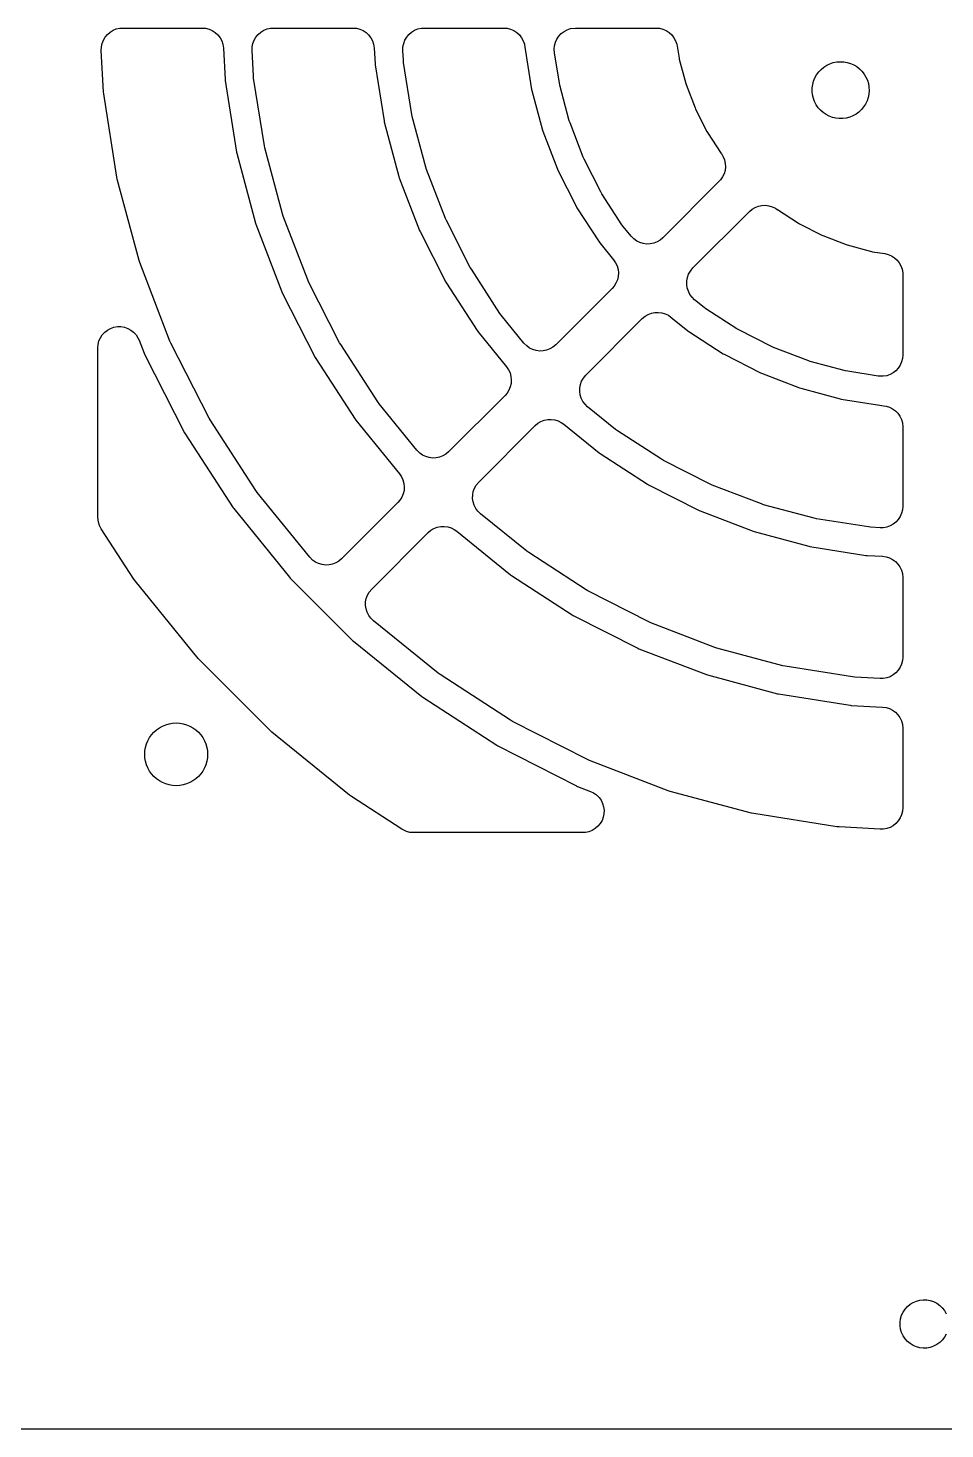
# Model space of a CAD drawing. Header units: metres. Extents: x -245 to 245, y -222 to 222.
# Drawn here: x -62.9 to 1.5, y -222.4 to -124 of the extents above; entities that cross this region are included whole.
import ezdxf

# ---------------------------------------------------------------- set-up
doc = ezdxf.new("R2010")
doc.units = ezdxf.units.M

msp = doc.modelspace()

# ---------------------------------------------------------------- linework, layer by layer
for p, q in [((-57.6996, -125.088), (-57.6121, -124.856)), ((-57.6121, -124.856), (-57.4877, -124.642)), ((-57.4877, -124.642), (-57.3297, -124.451)), ((-57.3297, -124.451), (-57.1424, -124.289)), ((-57.1424, -124.289), (-56.931, -124.16)), ((-56.931, -124.16), (-56.7012, -124.067)), ((-56.7012, -124.067), (-56.4593, -124.014)), ((-56.4593, -124.014), (-56.2574, -124)), ((-56.2574, -124), (-50.6782, -124)), ((-50.6782, -124), (-50.4313, -124.02)), ((-50.4313, -124.02), (-50.1911, -124.081)), ((-50.1911, -124.081), (-49.9642, -124.181)), ((-49.9642, -124.181), (-49.7568, -124.316)), ((-49.7568, -124.316), (-49.5746, -124.484)), ((-49.5746, -124.484), (-49.4224, -124.68)), ((-49.4224, -124.68), (-49.3045, -124.897)), ((-49.3045, -124.897), (-49.2241, -125.132)), ((-47.1163, -125.088), (-47.0288, -124.856)), ((-47.0288, -124.856), (-46.9044, -124.642)), ((-46.9044, -124.642), (-46.7463, -124.451)), ((-46.7463, -124.451), (-46.5591, -124.289)), ((-46.5591, -124.289), (-46.3477, -124.16)), ((-46.3477, -124.16), (-46.1179, -124.067)), ((-46.1179, -124.067), (-45.876, -124.014)), ((-45.876, -124.014), (-45.6741, -124)), ((-45.6741, -124), (-40.0948, -124)), ((-40.0948, -124), (-39.8479, -124.02)), ((-39.8479, -124.02), (-39.6078, -124.081)), ((-39.6078, -124.081), (-39.3809, -124.181)), ((-39.3809, -124.181), (-39.1735, -124.316)), ((-39.1735, -124.316), (-38.9912, -124.484)), ((-38.9912, -124.484), (-38.8391, -124.68)), ((-38.8391, -124.68), (-38.7212, -124.897)), ((-38.7212, -124.897), (-38.6407, -125.132)), ((-36.533, -125.088), (-36.4455, -124.856)), ((-36.4455, -124.856), (-36.321, -124.642)), ((-36.321, -124.642), (-36.163, -124.451)), ((-36.163, -124.451), (-35.9757, -124.289)), ((-35.9757, -124.289), (-35.7643, -124.16)), ((-35.7643, -124.16), (-35.5345, -124.067)), ((-35.5345, -124.067), (-35.2926, -124.014)), ((-35.2926, -124.014), (-35.0907, -124)), ((-35.0907, -124), (-29.5115, -124)), ((-29.5115, -124), (-29.2646, -124.02)), ((-29.2646, -124.02), (-29.0244, -124.081)), ((-29.0244, -124.081), (-28.7976, -124.181)), ((-28.7976, -124.181), (-28.5902, -124.316)), ((-28.5902, -124.316), (-28.4079, -124.484)), ((-28.4079, -124.484), (-28.2557, -124.68)), ((-28.2557, -124.68), (-28.1378, -124.897)), ((-28.1378, -124.897), (-28.0574, -125.132)), ((-25.8773, -125.001), (-25.7759, -124.775)), ((-25.7759, -124.775), (-25.6387, -124.569)), ((-25.6387, -124.569), (-25.4694, -124.388)), ((-25.4694, -124.388), (-25.2727, -124.238)), ((-25.2727, -124.238), (-25.0538, -124.121)), ((-25.0538, -124.121), (-24.8189, -124.043)), ((-24.8189, -124.043), (-24.4627, -124)), ((-24.4627, -124), (-18.8217, -124)), ((-18.8217, -124), (-18.5748, -124.02)), ((-18.5748, -124.02), (-18.3346, -124.081)), ((-18.3346, -124.081), (-18.1077, -124.181)), ((-18.1077, -124.181), (-17.9003, -124.316)), ((-17.9003, -124.316), (-17.7181, -124.484)), ((-17.7181, -124.484), (-17.5659, -124.68)), ((-17.5659, -124.68), (-17.448, -124.897)), ((-17.448, -124.897), (-17.3676, -125.132)), ((-57.7553, -125.579), (-57.7478, -125.331)), ((-57.6035, -128.475), (-57.7553, -125.579)), ((-57.7478, -125.331), (-57.6996, -125.088)), ((-49.2241, -125.132), (-49.1802, -125.421)), ((-49.1802, -125.421), (-49.0651, -127.617)), ((-47.172, -125.579), (-47.1645, -125.331)), ((-47.0782, -127.369), (-47.172, -125.579)), ((-47.1645, -125.331), (-47.1163, -125.088)), ((-38.6407, -125.132), (-38.5969, -125.421)), ((-38.5969, -125.421), (-38.5398, -126.511)), ((-36.5887, -125.578), (-36.5811, -125.331)), ((-36.5528, -126.263), (-36.5887, -125.578)), ((-36.5811, -125.331), (-36.533, -125.088)), ((-28.0574, -125.132), (-28.0219, -125.366)), ((-28.0219, -125.366), (-28.0185, -125.366)), ((-28.0185, -125.366), (-28.0062, -125.483)), ((-28.0062, -125.483), (-27.5573, -128.317)), ((-25.9626, -125.488), (-25.9401, -125.241)), ((-25.9442, -125.735), (-25.9626, -125.488)), ((-25.6071, -127.863), (-25.9442, -125.735)), ((-25.9401, -125.241), (-25.8773, -125.001)), ((-17.3676, -125.132), (-17.3401, -125.265)), ((-17.3401, -125.265), (-17.2052, -126.117)), ((-38.5398, -126.511), (-38.5316, -126.589)), ((-38.5316, -126.589), (-37.9094, -130.518)), ((-36.5364, -126.419), (-36.5528, -126.263)), ((-35.9592, -130.063), (-36.5364, -126.419)), ((-17.2052, -126.117), (-17.1889, -126.194)), ((-17.1889, -126.194), (-16.733, -127.895)), ((-7.23308, -126.906), (-7.04364, -126.749)), ((-7.04364, -126.749), (-6.83629, -126.616)), ((-6.83629, -126.616), (-6.6142, -126.509)), ((-6.6142, -126.509), (-6.38072, -126.431)), ((-6.38072, -126.431), (-6.1394, -126.382)), ((-6.1394, -126.382), (-5.89389, -126.363)), ((-5.89389, -126.363), (-5.6479, -126.375)), ((-5.6479, -126.375), (-5.40518, -126.416)), ((-5.40518, -126.416), (-5.1694, -126.487)), ((-5.1694, -126.487), (-4.94415, -126.587)), ((-4.94415, -126.587), (-4.73282, -126.713)), ((-4.73282, -126.713), (-4.53862, -126.865)), ((-4.53862, -126.865), (-4.3645, -127.039)), ((-49.0651, -127.617), (-49.0569, -127.695)), ((-49.0569, -127.695), (-48.2614, -132.718)), ((-47.0618, -127.525), (-47.0782, -127.369)), ((-46.3113, -132.264), (-47.0618, -127.525)), ((-25.5745, -128.016), (-25.6071, -127.863)), ((-7.82314, -127.965), (-7.75941, -127.728)), ((-7.75941, -127.728), (-7.66693, -127.499)), ((-7.66693, -127.499), (-7.5471, -127.284)), ((-7.5471, -127.284), (-7.40175, -127.085)), ((-7.40175, -127.085), (-7.23308, -126.906)), ((-4.3645, -127.039), (-4.21309, -127.233)), ((-4.21309, -127.233), (-4.0867, -127.444)), ((-4.0867, -127.444), (-3.98724, -127.669)), ((-3.98724, -127.669), (-3.91621, -127.905)), ((-57.5871, -128.632), (-57.6035, -128.475)), ((-56.6633, -134.464), (-57.5871, -128.632)), ((-27.5573, -128.317), (-27.5409, -128.394)), ((-27.5409, -128.394), (-26.7983, -131.166)), ((-24.9063, -130.51), (-25.5745, -128.016)), ((-16.733, -127.895), (-16.7086, -127.97)), ((-16.7086, -127.97), (-16.0773, -129.615)), ((-7.86095, -128.455), (-7.85716, -128.209)), ((-7.83446, -128.7), (-7.86095, -128.455)), ((-7.85716, -128.209), (-7.82314, -127.965)), ((-7.77808, -128.94), (-7.83446, -128.7)), ((-3.88226, -128.639), (-3.93123, -128.881)), ((-3.91621, -127.905), (-3.87469, -128.148)), ((-3.86333, -128.394), (-3.88226, -128.639)), ((-3.87469, -128.148), (-3.86333, -128.394)), ((-16.0773, -129.615), (-16.0453, -129.687)), ((-16.0453, -129.687), (-15.2455, -131.257)), ((-7.69267, -129.171), (-7.77808, -128.94)), ((-7.57953, -129.39), (-7.69267, -129.171)), ((-7.44037, -129.593), (-7.57953, -129.39)), ((-7.2773, -129.777), (-7.44037, -129.593)), ((-7.09279, -129.94), (-7.2773, -129.777)), ((-4.40599, -129.733), (-4.58539, -129.902)), ((-4.24869, -129.544), (-4.40599, -129.733)), ((-4.11584, -129.336), (-4.24869, -129.544)), ((-4.00949, -129.114), (-4.11584, -129.336)), ((-3.93123, -128.881), (-4.00949, -129.114)), ((-37.9094, -130.518), (-37.893, -130.595)), ((-37.893, -130.595), (-36.8637, -134.436)), ((-35.9265, -130.217), (-35.9592, -130.063)), ((-34.9717, -133.78), (-35.9265, -130.217)), ((-24.8578, -130.659), (-24.9063, -130.51)), ((-23.9326, -133.07), (-24.8578, -130.659)), ((-6.88963, -130.08), (-7.09279, -129.94)), ((-6.67093, -130.193), (-6.88963, -130.08)), ((-6.43997, -130.278), (-6.67093, -130.193)), ((-6.20027, -130.334), (-6.43997, -130.278)), ((-5.95546, -130.361), (-6.20027, -130.334)), ((-5.70924, -130.357), (-5.95546, -130.361)), ((-5.46536, -130.323), (-5.70924, -130.357)), ((-5.22751, -130.259), (-5.46536, -130.323)), ((-4.99928, -130.167), (-5.22751, -130.259)), ((-4.78416, -130.047), (-4.99928, -130.167)), ((-4.58539, -129.902), (-4.78416, -130.047)), ((-26.7983, -131.166), (-26.774, -131.241)), ((-26.774, -131.241), (-25.7456, -133.92)), ((-15.2455, -131.257), (-15.2061, -131.325)), ((-15.2061, -131.325), (-14.2466, -132.802)), ((-48.2614, -132.718), (-48.2451, -132.795)), ((-48.2451, -132.795), (-46.929, -137.707)), ((-46.2786, -132.417), (-46.3113, -132.264)), ((-45.037, -137.051), (-46.2786, -132.417)), ((-14.2466, -132.802), (-14.2324, -132.822)), ((-34.9232, -133.93), (-34.9717, -133.78)), ((-23.8688, -133.213), (-23.9326, -133.07)), ((-22.6967, -135.513), (-23.8688, -133.213)), ((-14.2324, -132.822), (-14.1039, -133.034)), ((-14.1039, -133.034), (-14.0119, -133.264)), ((-14.0119, -133.264), (-13.9591, -133.506)), ((-13.9468, -133.753), (-13.9755, -133.999)), ((-13.9591, -133.506), (-13.9468, -133.753)), ((-56.6307, -134.618), (-56.6633, -134.464)), ((-55.1024, -140.321), (-56.6307, -134.618)), ((-36.8637, -134.436), (-36.8393, -134.511)), ((-36.8393, -134.511), (-35.414, -138.224)), ((-33.601, -137.374), (-34.9232, -133.93)), ((-25.7456, -133.92), (-25.7137, -133.991)), ((-25.7137, -133.991), (-24.4109, -136.548)), ((-14.3854, -134.764), (-18.3502, -138.729)), ((-14.2935, -134.663), (-14.3854, -134.764)), ((-14.1512, -134.461), (-14.2935, -134.663)), ((-14.0442, -134.237), (-14.1512, -134.461)), ((-13.9755, -133.999), (-14.0442, -134.237)), ((-22.6181, -135.649), (-22.6967, -135.513)), ((-21.2121, -137.814), (-22.6181, -135.649)), ((-24.4109, -136.548), (-24.3717, -136.616)), ((-24.3717, -136.616), (-22.8087, -139.023)), ((-12.264, -136.885), (-12.075, -136.725)), ((-12.075, -136.725), (-11.8622, -136.598)), ((-11.8622, -136.598), (-11.6314, -136.508)), ((-11.6314, -136.508), (-11.3889, -136.458)), ((-11.3889, -136.458), (-11.1414, -136.447)), ((-11.1414, -136.447), (-10.8956, -136.478)), ((-10.8956, -136.478), (-10.6581, -136.549)), ((-10.6581, -136.549), (-10.4356, -136.657)), ((-10.4356, -136.657), (-10.3218, -136.732)), ((-10.3218, -136.732), (-10.3024, -136.747)), ((-46.929, -137.707), (-46.9047, -137.782)), ((-44.9885, -137.2), (-45.037, -137.051)), ((-43.2693, -141.679), (-44.9885, -137.2)), ((-33.5371, -137.518), (-33.601, -137.374)), ((-31.8621, -140.805), (-33.5371, -137.518)), ((-16.2289, -140.85), (-12.264, -136.885)), ((-10.3024, -136.747), (-8.82471, -137.706)), ((-8.82471, -137.706), (-8.75652, -137.745)), ((-46.9047, -137.782), (-45.0823, -142.529)), ((-35.414, -138.224), (-35.382, -138.296)), ((-35.382, -138.296), (-33.5763, -141.84)), ((-21.1198, -137.941), (-21.2121, -137.814)), ((-20.5766, -138.612), (-21.1198, -137.941)), ((-20.3803, -138.813), (-20.5766, -138.612)), ((-8.75652, -137.745), (-7.18683, -138.545)), ((-7.18683, -138.545), (-7.1151, -138.577)), ((-7.1151, -138.577), (-5.47032, -139.209)), ((-22.8087, -139.023), (-22.7626, -139.086)), ((-22.7626, -139.086), (-21.7982, -140.277)), ((-20.1787, -138.957), (-20.3803, -138.813)), ((-19.9561, -139.066), (-20.1787, -138.957)), ((-19.7187, -139.136), (-19.9561, -139.066)), ((-19.4729, -139.167), (-19.7187, -139.136)), ((-19.2254, -139.157), (-19.4729, -139.167)), ((-18.9829, -139.106), (-19.2254, -139.157)), ((-18.7521, -139.016), (-18.9829, -139.106)), ((-18.5393, -138.889), (-18.7521, -139.016)), ((-18.3502, -138.729), (-18.5393, -138.889)), ((-5.47032, -139.209), (-5.39542, -139.233)), ((-5.39542, -139.233), (-3.69386, -139.689)), ((-3.69386, -139.689), (-3.61696, -139.705)), ((-55.0539, -140.471), (-55.1024, -140.321)), ((-52.9377, -145.983), (-55.0539, -140.471)), ((-21.7982, -140.277), (-21.6588, -140.482)), ((-21.6588, -140.482), (-21.5549, -140.707)), ((-3.61696, -139.705), (-2.76534, -139.84)), ((-2.76534, -139.84), (-2.52469, -139.899)), ((-2.52469, -139.899), (-2.297, -139.997)), ((-2.297, -139.997), (-2.08849, -140.13)), ((-2.08849, -140.13), (-1.90485, -140.297)), ((-1.90485, -140.297), (-1.75107, -140.491)), ((-1.75107, -140.491), (-1.63136, -140.708)), ((-31.7836, -140.941), (-31.8621, -140.805)), ((-29.7742, -144.035), (-31.7836, -140.941)), ((-21.5549, -140.707), (-21.4894, -140.946)), ((-21.4799, -141.44), (-21.5361, -141.681)), ((-21.4894, -140.946), (-21.4642, -141.192)), ((-21.4642, -141.192), (-21.4799, -141.44)), ((-16.6605, -141.758), (-16.615, -141.515)), ((-16.615, -141.515), (-16.53, -141.282)), ((-16.53, -141.282), (-16.4079, -141.066)), ((-16.4079, -141.066), (-16.2289, -140.85)), ((-1.63136, -140.708), (-1.549, -140.941)), ((-1.549, -140.941), (-1.5062, -141.185)), ((-1.5062, -141.185), (-1.5, -141.322)), ((-1.5, -141.322), (-1.5, -146.963)), ((-45.0823, -142.529), (-45.0504, -142.601)), ((-45.0504, -142.601), (-42.7418, -147.132)), ((-43.2054, -141.822), (-43.2693, -141.679)), ((-41.0276, -146.097), (-43.2054, -141.822)), ((-33.5763, -141.84), (-33.5371, -141.908)), ((-33.5371, -141.908), (-31.3708, -145.244)), ((-21.9033, -142.282), (-25.8647, -146.243)), ((-21.7627, -142.12), (-21.9033, -142.282)), ((-21.6312, -141.91), (-21.7627, -142.12)), ((-21.5361, -141.681), (-21.6312, -141.91)), ((-16.6653, -142.006), (-16.6605, -141.758)), ((-16.6292, -142.251), (-16.6653, -142.006)), ((-16.5533, -142.487), (-16.6292, -142.251)), ((-16.4396, -142.707), (-16.5533, -142.487)), ((-16.2912, -142.905), (-16.4396, -142.707)), ((-16.1122, -143.077), (-16.2912, -142.905)), ((-15.4415, -143.62), (-16.1122, -143.077)), ((-15.3145, -143.712), (-15.4415, -143.62)), ((-29.6819, -144.162), (-29.7742, -144.035)), ((-28.0911, -146.127), (-29.6819, -144.162)), ((-23.7434, -148.365), (-19.782, -144.403)), ((-19.782, -144.403), (-19.5929, -144.243)), ((-19.5929, -144.243), (-19.3801, -144.116)), ((-19.3801, -144.116), (-19.1493, -144.026)), ((-19.1493, -144.026), (-18.9068, -143.975)), ((-18.9068, -143.975), (-18.6593, -143.965)), ((-18.6593, -143.965), (-18.4135, -143.996)), ((-18.4135, -143.996), (-18.1761, -144.067)), ((-18.1761, -144.067), (-17.9535, -144.175)), ((-17.9535, -144.175), (-17.7773, -144.298)), ((-17.7773, -144.298), (-16.5865, -145.263)), ((-13.1493, -145.118), (-15.3145, -143.712)), ((-57.8192, -145.748), (-57.6837, -145.541)), ((-57.6837, -145.541), (-57.5159, -145.359)), ((-57.5159, -145.359), (-57.3204, -145.206)), ((-57.3204, -145.206), (-57.1025, -145.088)), ((-57.1025, -145.088), (-56.8682, -145.008)), ((-56.8682, -145.008), (-56.6239, -144.967)), ((-56.6239, -144.967), (-56.3761, -144.967)), ((-56.3761, -144.967), (-56.1318, -145.008)), ((-56.1318, -145.008), (-55.8975, -145.088)), ((-55.8975, -145.088), (-55.6796, -145.206)), ((-55.6796, -145.206), (-55.4841, -145.359)), ((-55.4841, -145.359), (-55.3163, -145.541)), ((-55.3163, -145.541), (-55.1808, -145.748)), ((-31.3708, -145.244), (-31.3246, -145.307)), ((-31.3246, -145.307), (-29.3127, -147.792)), ((-16.5865, -145.263), (-16.523, -145.309)), ((-16.523, -145.309), (-14.1162, -146.872)), ((-13.0134, -145.197), (-13.1493, -145.118)), ((-10.713, -146.369), (-13.0134, -145.197)), ((-58, -146.462), (-57.9795, -146.215)), ((-58, -158.343), (-58, -146.462)), ((-57.9795, -146.215), (-57.9187, -145.975)), ((-57.9187, -145.975), (-57.8192, -145.748)), ((-55.1808, -145.748), (-55.0996, -145.925)), ((-55.0996, -145.925), (-54.7507, -146.834)), ((-52.8738, -146.127), (-52.9377, -145.983)), ((-50.193, -151.388), (-52.8738, -146.127)), ((-40.9491, -146.232), (-41.0276, -146.097)), ((-38.3363, -150.256), (-40.9491, -146.232)), ((-27.8948, -146.327), (-28.0911, -146.127)), ((-27.6932, -146.471), (-27.8948, -146.327)), ((-27.4706, -146.58), (-27.6932, -146.471)), ((-26.2666, -146.53), (-26.4973, -146.62)), ((-26.0537, -146.404), (-26.2666, -146.53)), ((-25.8647, -146.243), (-26.0537, -146.404)), ((-10.5695, -146.433), (-10.713, -146.369)), ((-8.15924, -147.358), (-10.5695, -146.433)), ((-54.7507, -146.834), (-54.7187, -146.905)), ((-54.7187, -146.905), (-51.9072, -152.423)), ((-42.7418, -147.132), (-42.7025, -147.2)), ((-42.7025, -147.2), (-39.9329, -151.464)), ((-27.2332, -146.651), (-27.4706, -146.58)), ((-26.9873, -146.681), (-27.2332, -146.651)), ((-26.7398, -146.671), (-26.9873, -146.681)), ((-26.4973, -146.62), (-26.7398, -146.671)), ((-14.1162, -146.872), (-14.0483, -146.911)), ((-14.0483, -146.911), (-11.4915, -148.214)), ((-8.00992, -147.406), (-8.15924, -147.358)), ((-5.51637, -148.074), (-8.00992, -147.406)), ((-1.58127, -147.45), (-1.68079, -147.677)), ((-1.52046, -147.21), (-1.58127, -147.45)), ((-1.5, -146.963), (-1.52046, -147.21)), ((-29.3127, -147.792), (-29.1732, -147.997)), ((-29.1732, -147.997), (-29.0694, -148.221)), ((-29.0694, -148.221), (-29.0039, -148.46)), ((-29.0039, -148.46), (-28.9787, -148.707)), ((-23.9224, -148.581), (-23.7434, -148.365)), ((-11.4915, -148.214), (-11.4198, -148.246)), ((-11.4198, -148.246), (-8.74074, -149.274)), ((-5.36279, -148.107), (-5.51637, -148.074)), ((-3.23465, -148.444), (-5.36279, -148.107)), ((-2.87613, -148.458), (-3.23465, -148.444)), ((-2.63177, -148.417), (-2.87613, -148.458)), ((-2.39746, -148.336), (-2.63177, -148.417)), ((-2.17958, -148.218), (-2.39746, -148.336)), ((-1.98409, -148.066), (-2.17958, -148.218)), ((-1.81628, -147.884), (-1.98409, -148.066)), ((-1.68079, -147.677), (-1.81628, -147.884)), ((-29.1457, -149.424), (-29.2772, -149.634)), ((-29.0506, -149.195), (-29.1457, -149.424)), ((-28.9944, -148.954), (-29.0506, -149.195)), ((-28.9787, -148.707), (-28.9944, -148.954)), ((-24.1797, -149.52), (-24.1749, -149.273)), ((-24.1437, -149.765), (-24.1797, -149.52)), ((-24.1749, -149.273), (-24.1295, -149.029)), ((-24.1295, -149.029), (-24.0445, -148.796)), ((-24.0445, -148.796), (-23.9224, -148.581)), ((-8.74074, -149.274), (-8.66583, -149.298)), ((-8.66583, -149.298), (-5.89426, -150.041)), ((-38.244, -150.383), (-38.3363, -150.256)), ((-35.6055, -153.641), (-38.244, -150.383)), ((-29.4178, -149.796), (-33.3792, -153.758)), ((-29.2772, -149.634), (-29.4178, -149.796)), ((-24.0677, -150.001), (-24.1437, -149.765)), ((-23.9541, -150.221), (-24.0677, -150.001)), ((-23.8057, -150.42), (-23.9541, -150.221)), ((-23.6267, -150.591), (-23.8057, -150.42)), ((-5.89426, -150.041), (-5.81731, -150.057)), ((-5.81731, -150.057), (-2.98299, -150.506)), ((-2.98299, -150.506), (-2.866, -150.519)), ((-50.1145, -151.524), (-50.193, -151.388)), ((-39.9329, -151.464), (-39.8868, -151.528)), ((-26.6638, -151.541), (-26.4213, -151.49)), ((-26.4213, -151.49), (-26.1738, -151.48)), ((-26.1738, -151.48), (-25.928, -151.51)), ((-21.6622, -152.182), (-23.6267, -150.591)), ((-2.866, -150.519), (-2.86627, -150.521)), ((-2.86627, -150.521), (-2.67604, -150.547)), ((-2.67604, -150.547), (-2.43941, -150.62)), ((-2.43941, -150.62), (-2.21805, -150.731)), ((-2.21805, -150.731), (-2.01802, -150.878)), ((-2.01802, -150.878), (-1.84477, -151.055)), ((-1.84477, -151.055), (-1.70305, -151.258)), ((-1.70305, -151.258), (-1.59669, -151.482)), ((-1.59669, -151.482), (-1.52863, -151.72)), ((-51.9072, -152.423), (-51.868, -152.491)), ((-46.8984, -156.477), (-50.1145, -151.524)), ((-39.8868, -151.528), (-36.8271, -155.306)), ((-31.2578, -155.879), (-27.2964, -151.918)), ((-27.2964, -151.918), (-27.1074, -151.758)), ((-27.1074, -151.758), (-26.8946, -151.631)), ((-26.8946, -151.631), (-26.6638, -151.541)), ((-25.928, -151.51), (-25.6905, -151.581)), ((-25.6905, -151.581), (-25.468, -151.69)), ((-25.468, -151.69), (-25.2918, -151.813)), ((-25.2918, -151.813), (-22.8073, -153.825)), ((-21.5352, -152.274), (-21.6622, -152.182)), ((-18.4409, -154.284), (-21.5352, -152.274)), ((-1.52863, -151.72), (-1.5, -152.011)), ((-1.5, -152.011), (-1.5, -157.591)), ((-51.868, -152.491), (-48.495, -157.685)), ((-35.4093, -153.842), (-35.6055, -153.641)), ((-35.2076, -153.986), (-35.4093, -153.842)), ((-34.9851, -154.095), (-35.2076, -153.986)), ((-34.7476, -154.165), (-34.9851, -154.095)), ((-34.5018, -154.196), (-34.7476, -154.165)), ((-34.2543, -154.186), (-34.5018, -154.196)), ((-34.0118, -154.135), (-34.2543, -154.186)), ((-33.781, -154.045), (-34.0118, -154.135)), ((-33.5682, -153.918), (-33.781, -154.045)), ((-33.3792, -153.758), (-33.5682, -153.918)), ((-22.8073, -153.825), (-22.7437, -153.871)), ((-22.7437, -153.871), (-19.408, -156.037)), ((-18.305, -154.362), (-18.4409, -154.284)), ((-15.0176, -156.037), (-18.305, -154.362)), ((-36.8271, -155.306), (-36.6877, -155.511)), ((-36.6877, -155.511), (-36.5838, -155.736)), ((-36.5838, -155.736), (-36.5184, -155.975)), ((-36.5184, -155.975), (-36.4931, -156.221)), ((-36.4931, -156.221), (-36.5089, -156.469)), ((-31.6439, -156.544), (-31.559, -156.311)), ((-31.559, -156.311), (-31.4369, -156.095)), ((-31.4369, -156.095), (-31.2578, -155.879)), ((-19.408, -156.037), (-19.34, -156.076)), ((-19.34, -156.076), (-15.796, -157.882)), ((-14.8742, -156.101), (-15.0176, -156.037)), ((-11.4297, -157.423), (-14.8742, -156.101)), ((-46.8061, -156.604), (-46.8984, -156.477)), ((-43.12, -161.156), (-46.8061, -156.604)), ((-36.9322, -157.311), (-40.8936, -161.272)), ((-36.7916, -157.149), (-36.9322, -157.311)), ((-36.6601, -156.939), (-36.7916, -157.149)), ((-36.565, -156.71), (-36.6601, -156.939)), ((-36.5089, -156.469), (-36.565, -156.71)), ((-31.6942, -157.035), (-31.6894, -156.787)), ((-31.6581, -157.28), (-31.6942, -157.035)), ((-31.6894, -156.787), (-31.6439, -156.544)), ((-31.5822, -157.516), (-31.6581, -157.28)), ((-57.9551, -158.707), (-58, -158.343)), ((-48.495, -157.685), (-48.4489, -157.749)), ((-48.4489, -157.749), (-44.5514, -162.562)), ((-31.4685, -157.736), (-31.5822, -157.516)), ((-31.3201, -157.934), (-31.4685, -157.736)), ((-31.1411, -158.106), (-31.3201, -157.934)), ((-27.8829, -160.744), (-31.1411, -158.106)), ((-15.796, -157.882), (-15.7243, -157.914)), ((-15.7243, -157.914), (-12.0112, -159.339)), ((-11.2803, -157.472), (-11.4297, -157.423)), ((-7.71677, -158.427), (-11.2803, -157.472)), ((-1.68079, -158.305), (-1.81628, -158.512)), ((-1.58127, -158.078), (-1.68079, -158.305)), ((-1.52046, -157.838), (-1.58127, -158.078)), ((-1.5, -157.591), (-1.52046, -157.838)), ((-57.8753, -158.941), (-57.9551, -158.707)), ((-57.758, -159.159), (-57.8753, -158.941)), ((-55.4605, -162.697), (-57.758, -159.159)), ((-34.8109, -159.432), (-34.6219, -159.272)), ((-34.6219, -159.272), (-34.409, -159.145)), ((-34.409, -159.145), (-34.1783, -159.055)), ((-34.1783, -159.055), (-33.9358, -159.004)), ((-33.9358, -159.004), (-33.6883, -158.994)), ((-33.6883, -158.994), (-33.4424, -159.025)), ((-33.4424, -159.025), (-33.205, -159.095)), ((-33.205, -159.095), (-32.9824, -159.204)), ((-32.9824, -159.204), (-32.8063, -159.327)), ((-32.8063, -159.327), (-29.0279, -162.387)), ((-12.0112, -159.339), (-11.9363, -159.364)), ((-11.9363, -159.364), (-8.09465, -160.393)), ((-7.56319, -158.459), (-7.71677, -158.427)), ((-3.91898, -159.036), (-7.56319, -158.459)), ((-3.76282, -159.053), (-3.91898, -159.036)), ((-3.07849, -159.089), (-3.76282, -159.053)), ((-2.87613, -159.086), (-3.07849, -159.089)), ((-2.63177, -159.045), (-2.87613, -159.086)), ((-2.39746, -158.964), (-2.63177, -159.045)), ((-2.17958, -158.846), (-2.39746, -158.964)), ((-1.98409, -158.694), (-2.17958, -158.846)), ((-1.81628, -158.512), (-1.98409, -158.694)), ((-38.7723, -163.394), (-34.8109, -159.432)), ((-42.9237, -161.356), (-43.12, -161.156)), ((-40.8936, -161.272), (-41.0826, -161.432)), ((-27.7558, -160.836), (-27.8829, -160.744)), ((-23.7325, -163.449), (-27.7558, -160.836)), ((-8.09465, -160.393), (-8.0177, -160.409)), ((-8.0177, -160.409), (-4.08925, -161.032)), ((-4.08925, -161.032), (-4.0112, -161.04)), ((-4.0112, -161.04), (-2.92149, -161.097)), ((-2.92149, -161.097), (-2.67601, -161.13)), ((-2.67601, -161.13), (-2.43936, -161.204)), ((-2.43936, -161.204), (-2.218, -161.315)), ((-2.218, -161.315), (-2.01799, -161.461)), ((-42.7221, -161.5), (-42.9237, -161.356)), ((-42.4995, -161.609), (-42.7221, -161.5)), ((-42.2621, -161.68), (-42.4995, -161.609)), ((-42.0162, -161.71), (-42.2621, -161.68)), ((-41.7687, -161.7), (-42.0162, -161.71)), ((-41.5262, -161.649), (-41.7687, -161.7)), ((-41.2955, -161.559), (-41.5262, -161.649)), ((-41.0826, -161.432), (-41.2955, -161.559)), ((-2.01799, -161.461), (-1.84476, -161.638)), ((-1.84476, -161.638), (-1.70303, -161.841)), ((-1.70303, -161.841), (-1.59668, -162.065)), ((-1.59668, -162.065), (-1.52863, -162.303)), ((-1.52863, -162.303), (-1.5, -162.595)), ((-55.3682, -162.824), (-55.4605, -162.697)), ((-50.9548, -168.274), (-55.3682, -162.824)), ((-44.5514, -162.562), (-44.4989, -162.62)), ((-44.4989, -162.62), (-40.1199, -166.999)), ((-29.0279, -162.387), (-28.9644, -162.433)), ((-28.9644, -162.433), (-24.6995, -165.203)), ((-1.5, -162.595), (-1.5, -168.174)), ((-39.2038, -164.302), (-39.1584, -164.058)), ((-39.1584, -164.058), (-39.0734, -163.825)), ((-39.0734, -163.825), (-38.9513, -163.61)), ((-38.9513, -163.61), (-38.7723, -163.394)), ((-23.5965, -163.528), (-23.7325, -163.449)), ((-19.3223, -165.705), (-23.5965, -163.528)), ((-39.2086, -164.549), (-39.2038, -164.302)), ((-39.1726, -164.794), (-39.2086, -164.549)), ((-39.0966, -165.03), (-39.1726, -164.794)), ((-38.983, -165.25), (-39.0966, -165.03)), ((-38.8346, -165.449), (-38.983, -165.25)), ((-24.6995, -165.203), (-24.6316, -165.242)), ((-24.6316, -165.242), (-20.1008, -167.55)), ((-38.6556, -165.62), (-38.8346, -165.449)), ((-34.1036, -169.306), (-38.6556, -165.62)), ((-19.1789, -165.769), (-19.3223, -165.705)), ((-14.7001, -167.489), (-19.1789, -165.769)), ((-40.1199, -166.999), (-40.0616, -167.051)), ((-40.0616, -167.051), (-35.2486, -170.949)), ((-20.1008, -167.55), (-20.029, -167.582)), ((-20.029, -167.582), (-15.2816, -169.405)), ((-14.5508, -167.537), (-14.7001, -167.489)), ((-9.91716, -168.779), (-14.5508, -167.537)), ((-1.5, -168.174), (-1.52046, -168.421)), ((-50.8497, -168.391), (-50.9548, -168.274)), ((-45.8911, -173.35), (-50.8497, -168.391)), ((-9.76358, -168.811), (-9.91716, -168.779)), ((-5.02524, -169.562), (-9.76358, -168.811)), ((-1.81628, -169.095), (-1.98409, -169.278)), ((-1.68079, -168.888), (-1.81628, -169.095)), ((-1.58127, -168.661), (-1.68079, -168.888)), ((-1.52046, -168.421), (-1.58127, -168.661)), ((-33.9766, -169.398), (-34.1036, -169.306)), ((-29.0243, -172.614), (-33.9766, -169.398)), ((-15.2816, -169.405), (-15.2067, -169.429)), ((-15.2067, -169.429), (-10.2951, -170.745)), ((-4.86909, -169.578), (-5.02524, -169.562)), ((-3.07851, -169.672), (-4.86909, -169.578)), ((-2.87613, -169.669), (-3.07851, -169.672)), ((-2.63177, -169.628), (-2.87613, -169.669)), ((-2.39746, -169.548), (-2.63177, -169.628)), ((-2.17958, -169.43), (-2.39746, -169.548)), ((-1.98409, -169.278), (-2.17958, -169.43)), ((-35.2486, -170.949), (-35.1852, -170.995)), ((-35.1852, -170.995), (-29.9912, -174.368)), ((-10.2951, -170.745), (-10.2181, -170.761)), ((-10.2181, -170.761), (-5.1955, -171.557)), ((-5.1955, -171.557), (-5.11745, -171.565)), ((-5.11745, -171.565), (-2.92149, -171.68)), ((-2.92149, -171.68), (-2.67601, -171.714)), ((-2.67601, -171.714), (-2.43936, -171.787)), ((-2.43936, -171.787), (-2.21802, -171.898)), ((-2.21802, -171.898), (-2.01799, -172.044)), ((-2.01799, -172.044), (-1.84476, -172.221)), ((-53.8738, -173.277), (-53.6723, -173.134)), ((-53.6723, -173.134), (-53.456, -173.015)), ((-53.456, -173.015), (-53.2278, -172.92)), ((-53.2278, -172.92), (-52.9903, -172.852)), ((-52.9903, -172.852), (-52.7467, -172.81)), ((-52.7467, -172.81), (-52.5, -172.797)), ((-52.5, -172.797), (-52.2533, -172.81)), ((-52.2533, -172.81), (-52.0097, -172.852)), ((-52.0097, -172.852), (-51.7722, -172.92)), ((-51.7722, -172.92), (-51.5439, -173.015)), ((-51.5439, -173.015), (-51.3277, -173.134)), ((-51.3277, -173.134), (-51.1262, -173.277)), ((-28.8883, -172.693), (-29.0243, -172.614)), ((-23.6268, -175.374), (-28.8883, -172.693)), ((-1.84476, -172.221), (-1.70303, -172.425)), ((-1.70303, -172.425), (-1.59669, -172.648)), ((-1.59669, -172.648), (-1.52863, -172.887)), ((-1.52863, -172.887), (-1.5, -173.178)), ((-54.5798, -174.272), (-54.4852, -174.044)), ((-54.4852, -174.044), (-54.3657, -173.828)), ((-54.3657, -173.828), (-54.2227, -173.626)), ((-54.2227, -173.626), (-54.0581, -173.442)), ((-54.0581, -173.442), (-53.8738, -173.277)), ((-51.1262, -173.277), (-50.9419, -173.442)), ((-50.9419, -173.442), (-50.7773, -173.626)), ((-50.7773, -173.626), (-50.6343, -173.828)), ((-50.6343, -173.828), (-50.5147, -174.044)), ((-50.5147, -174.044), (-50.4202, -174.272)), ((-45.7745, -173.455), (-45.8911, -173.35)), ((-40.3243, -177.868), (-45.7745, -173.455)), ((-1.5, -173.178), (-1.5, -178.757)), ((-54.7035, -175), (-54.6896, -174.753)), ((-54.6896, -175.247), (-54.7035, -175)), ((-54.6896, -174.753), (-54.6482, -174.51)), ((-54.6482, -174.51), (-54.5798, -174.272)), ((-50.4202, -174.272), (-50.3518, -174.51)), ((-50.3518, -174.51), (-50.3104, -174.753)), ((-50.3104, -174.753), (-50.2965, -175)), ((-50.2965, -175), (-50.3104, -175.247)), ((-29.9912, -174.368), (-29.9233, -174.407)), ((-29.9233, -174.407), (-24.4054, -177.219)), ((-54.6482, -175.49), (-54.6896, -175.247)), ((-54.5798, -175.728), (-54.6482, -175.49)), ((-54.4852, -175.956), (-54.5798, -175.728)), ((-54.3657, -176.172), (-54.4852, -175.956)), ((-50.5147, -175.956), (-50.6343, -176.172)), ((-50.4202, -175.728), (-50.5147, -175.956)), ((-50.3518, -175.49), (-50.4202, -175.728)), ((-50.3104, -175.247), (-50.3518, -175.49)), ((-23.4834, -175.438), (-23.6268, -175.374)), ((-17.9705, -177.554), (-23.4834, -175.438)), ((-54.2227, -176.374), (-54.3657, -176.172)), ((-54.0581, -176.558), (-54.2227, -176.374)), ((-53.8738, -176.723), (-54.0581, -176.558)), ((-53.6723, -176.866), (-53.8738, -176.723)), ((-53.456, -176.985), (-53.6723, -176.866)), ((-53.2278, -177.08), (-53.456, -176.985)), ((-51.5439, -176.985), (-51.7722, -177.08)), ((-51.3277, -176.866), (-51.5439, -176.985)), ((-51.1262, -176.723), (-51.3277, -176.866)), ((-50.9419, -176.558), (-51.1262, -176.723)), ((-50.7773, -176.374), (-50.9419, -176.558)), ((-50.6343, -176.172), (-50.7773, -176.374)), ((-52.9903, -177.148), (-53.2278, -177.08)), ((-52.7467, -177.19), (-52.9903, -177.148)), ((-52.5, -177.203), (-52.7467, -177.19)), ((-52.2533, -177.19), (-52.5, -177.203)), ((-52.0097, -177.148), (-52.2533, -177.19)), ((-51.7722, -177.08), (-52.0097, -177.148)), ((-40.1973, -177.961), (-40.3243, -177.868)), ((-36.6595, -180.258), (-40.1973, -177.961)), ((-24.4054, -177.219), (-24.3336, -177.251)), ((-24.3336, -177.251), (-23.4246, -177.6)), ((-23.4246, -177.6), (-23.2014, -177.707)), ((-23.2014, -177.707), (-22.999, -177.85)), ((-22.999, -177.85), (-22.8228, -178.024)), ((-22.8228, -178.024), (-22.6778, -178.225)), ((-17.8212, -177.602), (-17.9705, -177.554)), ((-12.1176, -179.131), (-17.8212, -177.602)), ((-22.6778, -178.225), (-22.5677, -178.447)), ((-22.5677, -178.447), (-22.4958, -178.684)), ((-22.4958, -178.684), (-22.4638, -178.93)), ((-22.4638, -178.93), (-22.4726, -179.177)), ((-1.52046, -179.004), (-1.58127, -179.244)), ((-1.5, -178.757), (-1.52046, -179.004)), ((-22.7366, -179.865), (-22.8956, -180.055)), ((-22.6109, -179.651), (-22.7366, -179.865)), ((-22.5221, -179.42), (-22.6109, -179.651)), ((-22.4726, -179.177), (-22.5221, -179.42)), ((-11.964, -179.163), (-12.1176, -179.131)), ((-6.1315, -180.087), (-11.964, -179.163)), ((-2.17958, -180.013), (-2.39746, -180.131)), ((-1.98409, -179.861), (-2.17958, -180.013)), ((-1.81628, -179.679), (-1.98409, -179.861)), ((-1.68079, -179.471), (-1.81628, -179.679)), ((-1.58127, -179.244), (-1.68079, -179.471)), ((-36.3296, -180.419), (-36.6595, -180.258)), ((-36.0894, -180.48), (-36.3296, -180.419)), ((-35.8425, -180.5), (-36.0894, -180.48)), ((-23.9621, -180.5), (-35.8425, -180.5)), ((-23.7684, -180.487), (-23.9621, -180.5)), ((-23.5262, -180.435), (-23.7684, -180.487)), ((-23.2959, -180.344), (-23.5262, -180.435)), ((-23.0838, -180.216), (-23.2959, -180.344)), ((-22.8956, -180.055), (-23.0838, -180.216)), ((-5.97536, -180.104), (-6.1315, -180.087)), ((-3.07851, -180.255), (-5.97536, -180.104)), ((-2.87613, -180.252), (-3.07851, -180.255)), ((-2.63177, -180.211), (-2.87613, -180.252)), ((-2.39746, -180.131), (-2.63177, -180.211)), ((-0.7773, -213.488), (-0.54889, -213.391)), ((-0.54889, -213.391), (-0.30878, -213.328)), ((-0.30878, -213.328), (-0.06207, -213.301)), ((-0.06207, -213.301), (0.18593, -213.31)), ((0.18593, -213.31), (0.42998, -213.355)), ((0.42998, -213.355), (0.66487, -213.435)), ((0.66487, -213.435), (0.88559, -213.549)), ((-1.65932, -214.63), (-1.58781, -214.393)), ((-1.58781, -214.393), (-1.48248, -214.168)), ((-1.48248, -214.168), (-1.34554, -213.961)), ((-1.34554, -213.961), (-1.17992, -213.776)), ((-1.17992, -213.776), (-0.98915, -213.617)), ((-0.98915, -213.617), (-0.7773, -213.488)), ((0.88559, -213.549), (1.08743, -213.693)), ((1.08743, -213.693), (1.2661, -213.866)), ((1.2661, -213.866), (1.41779, -214.062)), ((1.41779, -214.062), (1.53926, -214.278)), ((-1.69545, -214.876), (-1.65932, -214.63)), ((-1.69545, -215.124), (-1.69545, -214.876)), ((-1.65932, -215.37), (-1.69545, -215.124)), ((-1.58781, -215.607), (-1.65932, -215.37)), ((-1.48248, -215.832), (-1.58781, -215.607)), ((-1.34554, -216.039), (-1.48248, -215.832)), ((-1.17992, -216.224), (-1.34554, -216.039)), ((-0.98915, -216.383), (-1.17992, -216.224)), ((-0.7773, -216.512), (-0.98915, -216.383)), ((1.08743, -216.307), (0.88559, -216.451)), ((1.2661, -216.134), (1.08743, -216.307)), ((1.41779, -215.938), (1.2661, -216.134)), ((1.53926, -215.722), (1.41779, -215.938)), ((-0.54889, -216.609), (-0.7773, -216.512)), ((-0.30878, -216.672), (-0.54889, -216.609)), ((-0.06207, -216.699), (-0.30878, -216.672)), ((0.18593, -216.69), (-0.06207, -216.699)), ((0.42998, -216.645), (0.18593, -216.69)), ((0.66487, -216.565), (0.42998, -216.645)), ((0.88559, -216.451), (0.66487, -216.565)), ((-239.875, -222.375), (239.875, -222.375))]:
    msp.add_line(p, q)

doc.saveas('drawing.dxf')
